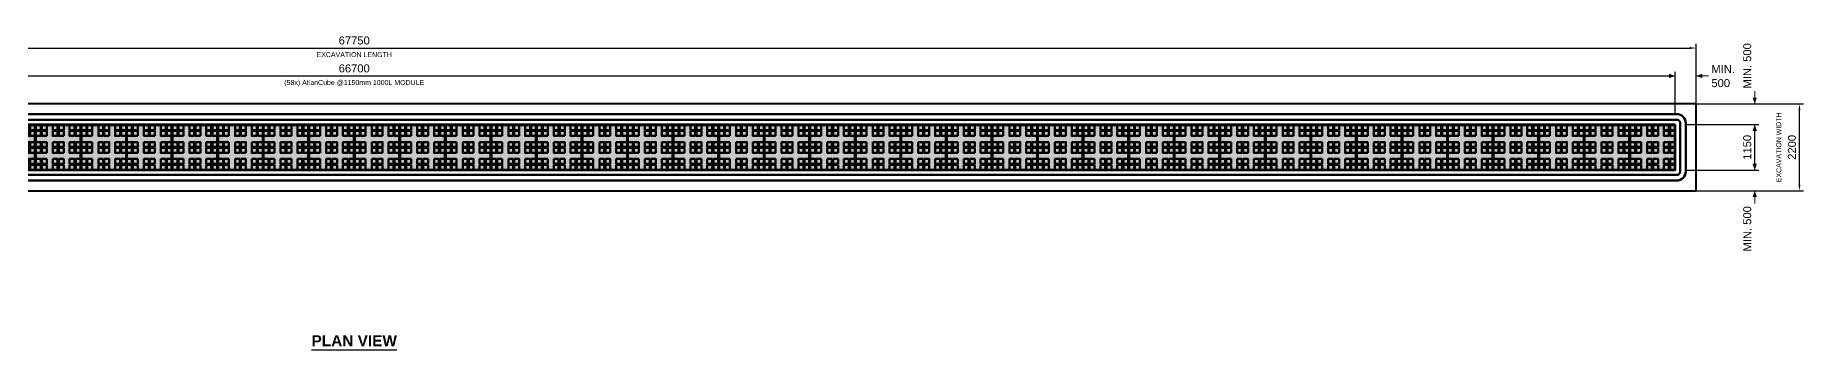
# Model space of a CAD drawing. Header units: millimetres. Extents: x -3463 to 69941, y -7018 to 3408.
# Drawn here: x 25300 to 69941, y -4543 to 3408 of the extents above; entities that cross this region are included whole.
import ezdxf
from ezdxf.enums import TextEntityAlignment as Align

# ---------------------------------------------------------------- set-up
doc = ezdxf.new("R2010")
doc.units = ezdxf.units.MM
for name, color, linetype in [('ANNOTATIONS', 7, 'Continuous'), ('DIMENSIONS', 7, 'Continuous'), ('EXCAVATION', 1, 'Continuous'), ('MODULE_ART', 7, 'Continuous'), ('TANK', 7, 'Continuous')]:
    doc.layers.add(name, color=color, linetype=linetype)
doc.styles.add('ARIAL', font='arial.ttf')
doc.styles.add('ARIAL_BOLD', font='arialbd.ttf')
doc.dimstyles.get("Standard").update_dxf_attribs({"dimtxt": 2.5, "dimasz": 2.5, "dimexe": 1.25, "dimexo": 0.625, "dimtad": 1, "dimcen": 2.5, "dimazin": 3, "dimtfac": 1, "dimtmove": 0, "dimatfit": 3})

# ---------------------------------------------------------------- blocks, each defined once
blk = doc.blocks.new('atlancube_plan')
at = {"lineweight": -2}
for points in [[(1150, 1150), (0, 1150), (0, 0), (1150, 0)], [(11.4425, 5.727), (1138.5575, 5.727), (1138.5575, 1138.5575), (11.4425, 1138.5575)]]:
    blk.add_lwpolyline(points, close=True, dxfattribs=at)
for points in [[(1018.4055, 583.579), (1018.4055, 709.4465), (1138.5575, 709.4465), (1138.5575, 863.926), (1018.4055, 863.926), (1018.4055, 989.805), (1138.5575, 989.805), (1138.5575, 1012.69), (1018.4055, 1012.69), (1018.4055, 1138.5575), (989.805, 1138.5575), (989.805, 1012.69), (863.926, 1012.69), (863.926, 1138.5575), (715.1735, 1138.5575), (715.1735, 1012.69), (589.306, 1012.69), (589.306, 1138.5575), (560.694, 1138.5575), (560.694, 1012.69), (440.542, 1012.69), (440.542, 1138.5575), (286.074, 1138.5575), (286.074, 1012.69), (160.195, 1012.69), (160.195, 1138.5575), (137.31, 1138.5575), (137.31, 1012.69), (11.4425, 1012.69), (11.4425, 989.805), (137.31, 989.805), (137.31, 863.926), (11.4425, 863.926), (11.4425, 709.4465), (137.31, 709.4465), (137.31, 583.579), (11.4425, 583.579), (11.4425, 560.694), (137.31, 560.694)], [(286.074, 863.926), (160.195, 863.926), (160.195, 989.805)], [(160.195, 989.805), (286.074, 989.805), (286.074, 863.926)], [(440.542, 989.805), (560.694, 989.805), (560.694, 863.926)], [(560.694, 863.926), (440.542, 863.926), (440.542, 989.805)], [(589.306, 989.805), (715.1735, 989.805), (715.1735, 863.926)], [(715.1735, 863.926), (589.306, 863.926), (589.306, 989.805)], [(863.926, 989.805), (989.805, 989.805), (989.805, 863.926)], [(989.805, 863.926), (863.926, 863.926), (863.926, 989.805)], [(137.31, 560.694), (137.31, 434.8265), (11.4425, 434.8265), (11.4425, 280.347), (137.31, 280.347), (137.31, 160.195), (11.4425, 160.195), (11.4425, 131.5945), (137.31, 131.5945), (137.31, 5.727), (160.195, 5.727), (160.195, 131.5945), (286.074, 131.5945), (286.074, 5.727), (440.542, 5.727), (440.542, 131.5945), (560.694, 131.5945), (560.694, 5.727), (589.306, 5.727), (589.306, 131.5945), (715.1735, 131.5945), (715.1735, 5.727), (863.926, 5.727), (863.926, 131.5945), (989.805, 131.5945), (989.805, 5.727), (1018.4055, 5.727), (1018.4055, 131.5945), (1138.5575, 131.5945), (1138.5575, 160.195), (1018.4055, 160.195), (1018.4055, 280.347), (1138.5575, 280.347), (1138.5575, 434.8265), (1018.4055, 434.8265), (1018.4055, 560.694), (1138.5575, 560.694), (1138.5575, 583.579), (1018.4055, 583.579)], [(160.195, 583.579), (160.195, 709.4465), (286.074, 709.4465)], [(286.074, 709.4465), (286.074, 583.579), (160.195, 583.579)], [(160.195, 560.694), (286.074, 560.694), (286.074, 434.8265)], [(286.074, 434.8265), (160.195, 434.8265), (160.195, 560.694)], [(560.694, 583.579), (440.542, 583.579), (440.542, 709.4465)], [(440.542, 709.4465), (560.694, 709.4465), (560.694, 583.579)], [(560.694, 434.8265), (440.542, 434.8265), (440.542, 560.694)], [(440.542, 560.694), (560.694, 560.694), (560.694, 434.8265)], [(715.1735, 583.579), (589.306, 583.579), (589.306, 709.4465)], [(589.306, 709.4465), (715.1735, 709.4465), (715.1735, 583.579)], [(589.306, 560.694), (715.1735, 560.694), (715.1735, 434.8265)], [(715.1735, 434.8265), (589.306, 434.8265), (589.306, 560.694)], [(863.926, 709.4465), (989.805, 709.4465), (989.805, 583.579)], [(989.805, 583.579), (863.926, 583.579), (863.926, 709.4465)], [(863.926, 560.694), (989.805, 560.694), (989.805, 434.8265)], [(989.805, 434.8265), (863.926, 434.8265), (863.926, 560.694)], [(160.195, 160.195), (160.195, 280.347), (286.074, 280.347)], [(286.074, 280.347), (286.074, 160.195), (160.195, 160.195)], [(440.542, 280.347), (560.694, 280.347), (560.694, 160.195)], [(560.694, 160.195), (440.542, 160.195), (440.542, 280.347)], [(715.1735, 160.195), (589.306, 160.195), (589.306, 280.347)], [(589.306, 280.347), (715.1735, 280.347), (715.1735, 160.195)], [(863.926, 280.347), (989.805, 280.347), (989.805, 160.195)], [(989.805, 160.195), (863.926, 160.195), (863.926, 280.347)]]:
    blk.add_lwpolyline(points, dxfattribs=at)

msp = doc.modelspace()

# ---------------------------------------------------------------- linework, layer by layer
at = {"layer": 'ANNOTATIONS', "lineweight": 30}
msp.add_line((32272, -4543.1), (34428, -4543.1), dxfattribs=at)
at = {"layer": 'DIMENSIONS', "lineweight": 18}
for p, q in [((66382.5, 2380.6), (66700, 2380.6)), ((66700, 1675), (66700, 2486.4)), ((67225, 1675), (67225, 2486.4)), ((67225, 2380.6), (67542.5, 2380.6)), ((68706.7, 1675), (68706.7, 1992.5)), ((67225, 1675), (68812.5, 1675)), ((67225, 1150), (68812.5, 1150)), ((68706.7, 832.5), (68706.7, 1150)), ((67225, 0), (68812.5, 0)), ((68706.7, 0), (68706.7, 317.5)), ((67225, -525), (68812.5, -525)), ((68706.7, -842.5), (68706.7, -525))]:
    msp.add_line(p, q, dxfattribs=at)
at = {"layer": 'DIMENSIONS'}
for points in [[(66700, 2380.6), (66541.2, 2436.1), (66541.2, 2325)], [(67225, 2380.6), (67383.8, 2325), (67383.8, 2436.1)], [(68706.7, 1675), (68762.2, 1833.8), (68651.1, 1833.8)], [(68706.7, 1150), (68651.1, 991.2), (68762.2, 991.2)], [(68706.7, 0), (68762.2, 158.7), (68651.1, 158.7)], [(68706.7, -525), (68651.1, -683.8), (68762.2, -683.8)]]:
    msp.add_solid(points, dxfattribs=at)
at = {"layer": 'EXCAVATION', "lineweight": 40, "true_color": 0x800000}
msp.add_lwpolyline([(-525, -525), (67225, -525), (67225, 1675), (-525, 1675)], close=True, dxfattribs=at)
at = {"layer": 'MODULE_ART', "true_color": 0x999999}
msp.add_solid([(0, 0), (66700, 0), (0, 1150), (66700, 1150)], dxfattribs=at)
at = {"layer": 'TANK', "lineweight": 80}
for points in [[(-35.3, -264.6), (66735.3, -264.6), (66780, -260.2), (66823, -247.1), (66862.7, -225.9), (66897.4, -197.4), (66925.9, -162.7), (66947.1, -123), (66960.2, -80), (66964.6, -35.3), (66964.6, 1185.3), (66960.2, 1230), (66947.1, 1273), (66925.9, 1312.7), (66897.4, 1347.4), (66862.7, 1375.9), (66823, 1397.1), (66780, 1410.2), (66735.3, 1414.6), (-35.3, 1414.6)], [(-35.3, -123.5), (66735.3, -123.5), (66752.5, -121.8), (66769, -116.8), (66784.3, -108.6), (66797.6, -97.6), (66808.6, -84.3), (66816.8, -69), (66821.8, -52.5), (66823.5, -35.3), (66823.5, 1185.3), (66821.8, 1202.5), (66816.8, 1219), (66808.6, 1234.3), (66797.6, 1247.6), (66784.3, 1258.6), (66769, 1266.8), (66752.5, 1271.8), (66735.3, 1273.5), (-35.3, 1273.5)]]:
    msp.add_lwpolyline(points, dxfattribs=at)

# ---------------------------------------------------------------- block references
at = {"layer": 'MODULE_ART', "lineweight": 50}
for p in [(24150, 0), (25300, 0), (26450, 0), (27600, 0), (28750, 0), (29900, 0), (31050, 0), (32200, 0), (33350, 0), (34500, 0), (35650, 0), (36800, 0), (37950, 0), (39100, 0), (40250, 0), (41400, 0), (42550, 0), (43700, 0), (44850, 0), (46000, 0), (47150, 0), (48300, 0), (49450, 0), (50600, 0), (51750, 0), (52900, 0), (54050, 0), (55200, 0), (56350, 0), (57500, 0), (58650, 0), (59800, 0), (60950, 0), (62100, 0), (63250, 0), (64400, 0), (65550, 0)]:
    msp.add_blockref('atlancube_plan', p, dxfattribs=at)

# ---------------------------------------------------------------- texts
at = {"layer": 'ANNOTATIONS', "style": 'ARIAL_BOLD'}
msp.add_text('PLAN VIEW', height=277.85, dxfattribs=at).set_placement((33350, -4454.9), align=Align.CENTER)
at = {"layer": 'DIMENSIONS', "style": 'ARIAL'}
msp.add_text('MIN. 500', height=202.07, rotation=90, dxfattribs=at).set_placement((68618.5, 2063.1))
for s, p in [('EXCAVATION LENGTH', (33350, 2856.8)), ('(58x) AtlanCube @1150mm 1000L MODULE', (33350, 2151.2))]:
    msp.add_text(s, height=126.294, dxfattribs=at).set_placement(p, align=Align.CENTER)
for s, p in [('500', (67613.1, 2098.3)), ('MIN.', (67613.1, 2451.1))]:
    msp.add_text(s, height=202.07, dxfattribs=at).set_placement(p)
msp.add_text('EXCAVATION WIDTH', height=126.294, rotation=90, dxfattribs=at).set_placement((69376.9, 575), align=Align.CENTER)
msp.add_text('MIN. 500', height=202.07, rotation=90, dxfattribs=at).set_placement((68618.5, -913.1), align=Align.RIGHT)

# ---------------------------------------------------------------- dimensions: what is measured, and where the dimension line sits
at = {"layer": 'DIMENSIONS'}
for base, p1, p2 in [((-525, 3086.1), (-525, 1675), (67225, 1675)), ((0, 2380.6), (0, 1414.6), (66700, 1414.6))]:
    msp.add_linear_dim(base=base, p1=p1, p2=p2, dimstyle='Standard', override={"dimtxt": 202.071111, "dimasz": 158.75, "dimexe": 105.833333, "dimexo": 0, "dimgap": 88.194444, "dimtad": 1, "dimtih": 0, "dimtoh": 0, "dimdec": 0, "dimtxsty": 'ARIAL', "dimclrd": 7, "dimclre": 7, "dimclrt": 7}, dxfattribs=at).render()
for base, p1, p2 in [((69835.6, -525), (67225, -525), (67225, 1675)), ((68706.7, 0), (66964.6, 0), (66964.6, 1150))]:
    msp.add_linear_dim(base=base, p1=p1, p2=p2, angle=90, dimstyle='Standard', override={"dimtxt": 202.071111, "dimasz": 158.75, "dimexe": 105.833333, "dimexo": 0, "dimgap": 88.194444, "dimtad": 1, "dimtih": 0, "dimtoh": 0, "dimdec": 0, "dimtxsty": 'ARIAL', "dimclrd": 7, "dimclre": 7, "dimclrt": 7}, dxfattribs=at).render()

doc.saveas('drawing.dxf')
